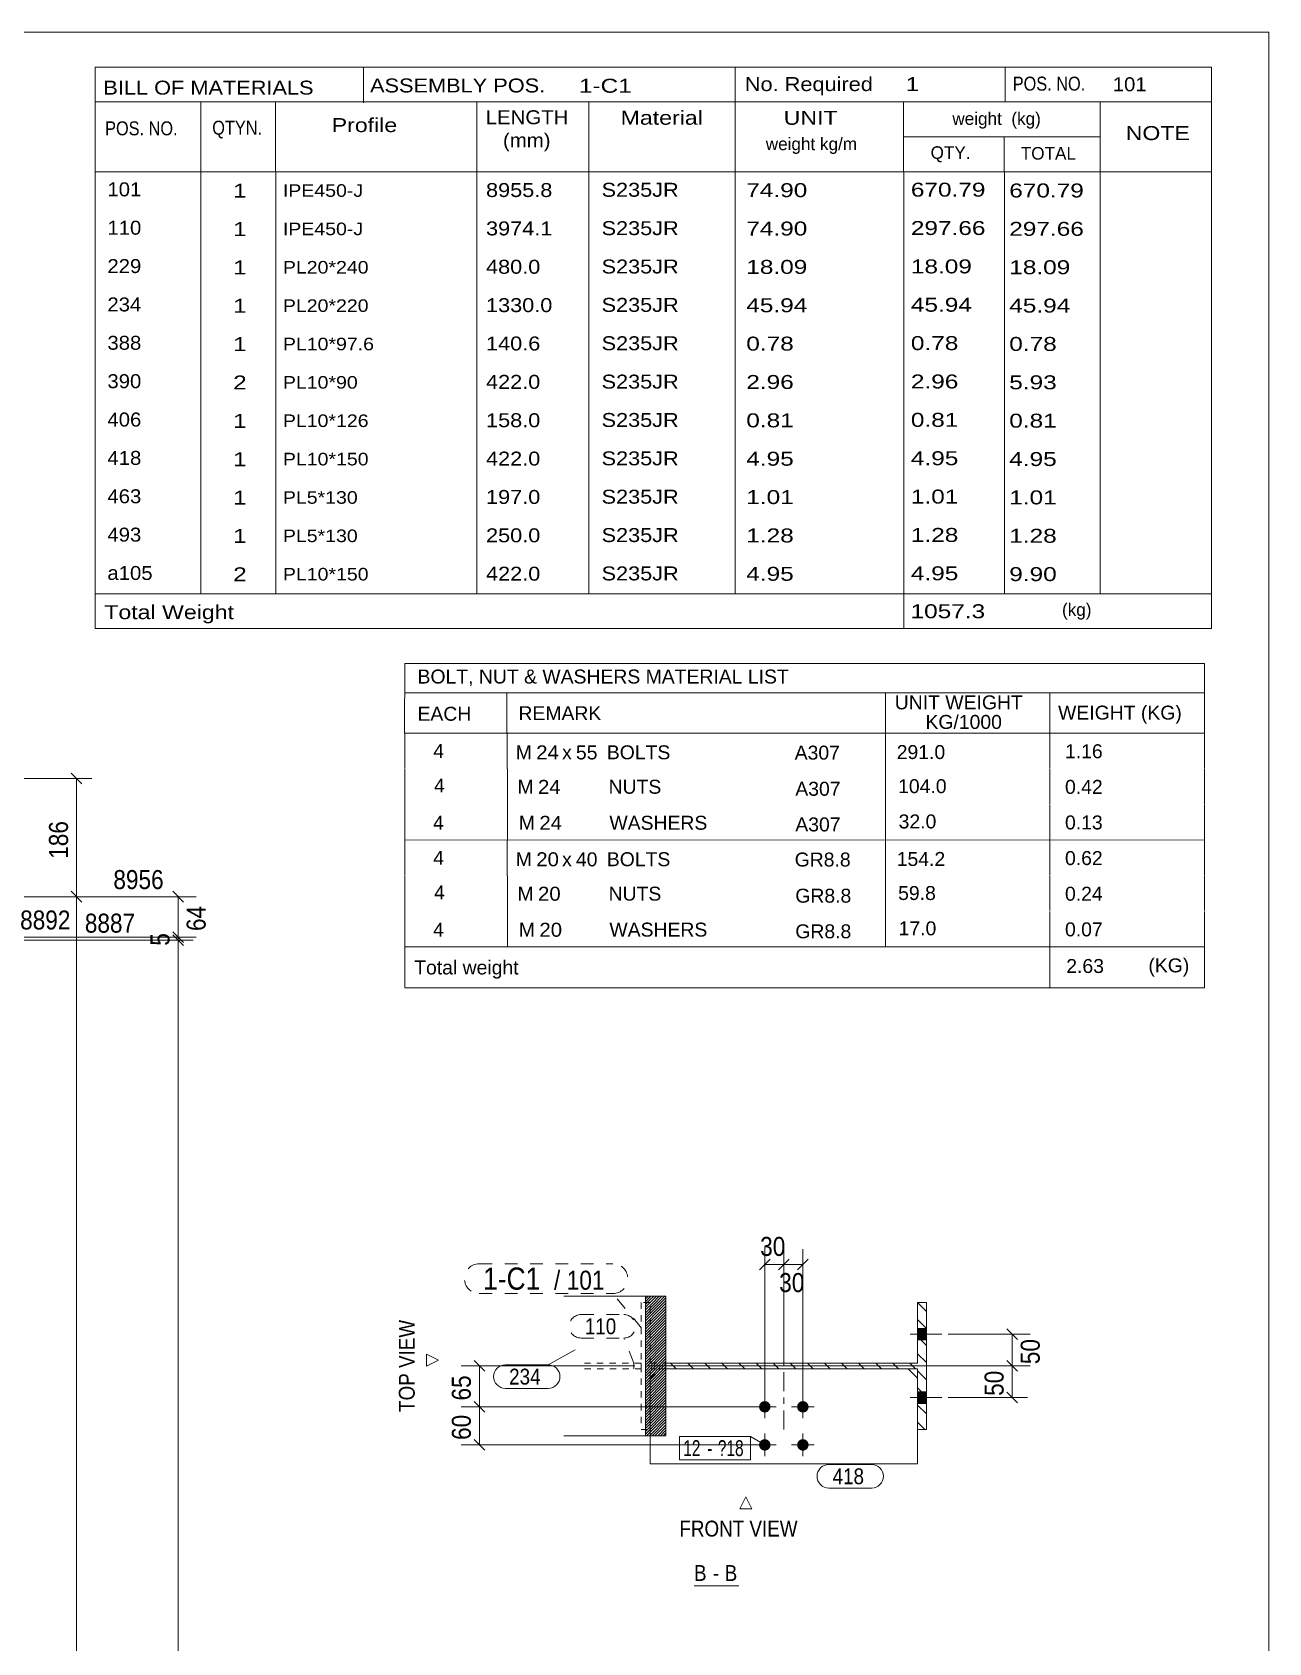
# Model space of a CAD drawing. Header units: millimetres. Extents: x 2 to 579, y 1 to 825.
# Drawn here: x 384 to 579, y 571 to 825 of the extents above; entities that cross this region are included whole.
import ezdxf

# ---------------------------------------------------------------- set-up
doc = ezdxf.new("R2010")
doc.units = ezdxf.units.MM
for name, pattern in [('XKITLINE00', [0]), ('XKITLINE01', [4, 1, -1, 1, -1]), ('XKITLINE02', [4, 2, -2]), ('XKITLINE03', [6, 3, -1, 1, -1])]:
    doc.linetypes.add(name, pattern=pattern)
for name, color, linetype, lineweight in [('Bolt', 3, 'Continuous', 0), ('BoltMark', 7, 'Continuous', 0), ('Dimensions', 7, 'Continuous', 0), ('DrawingSheet', 5, 'Continuous', 0), ('OtherObjectType', 7, 'Continuous', 0), ('Part', 2, 'Continuous', 0), ('PartMark', 7, 'Continuous', 0)]:
    doc.layers.add(name, color=color, linetype=linetype, lineweight=lineweight)
doc.styles.add('ARIAL', font='ARIAL.TTF')
doc.styles.add('ARIAL_NARROW', font='ARIALN.TTF')

# ---------------------------------------------------------------- blocks, each defined once
blk = doc.blocks.new('*A1')
at = {"layer": 'Part', "color": 7, "linetype": 'XKITLINE00', "lineweight": 0}
for p, q in [((525.04, 623.27), (523.64, 624.67)), ((525.04, 620.58), (523.64, 621.98)), ((525.04, 617.89), (523.64, 619.29)), ((485.59, 614.22), (484.69, 615.12)), ((488.29, 614.22), (487.39, 615.12)), ((490.98, 614.22), (490.08, 615.12)), ((493.68, 614.22), (492.78, 615.12)), ((496.37, 614.22), (495.47, 615.12)), ((499.07, 614.22), (498.17, 615.12)), ((501.76, 614.22), (500.86, 615.12)), ((504.45, 614.22), (503.55, 615.12)), ((507.15, 614.22), (506.25, 615.12)), ((509.84, 614.22), (508.94, 615.12)), ((512.54, 614.22), (511.64, 615.12)), ((515.23, 614.22), (514.33, 615.12)), ((517.92, 614.22), (517.02, 615.12)), ((520.62, 614.22), (519.72, 615.12)), ((523.31, 614.22), (522.41, 615.12)), ((525.04, 615.19), (523.64, 616.59)), ((525.04, 612.5), (523.64, 613.9)), ((525.04, 609.8), (523.64, 611.2)), ((525.04, 607.11), (523.64, 608.51)), ((524.78, 604.67), (523.64, 605.82))]:
    blk.add_line(p, q, dxfattribs=at)
blk = doc.blocks.new('*A2')
at = {"layer": 'Part', "color": 7, "linetype": 'XKITLINE00', "lineweight": 0}
for p, q in [((480.94, 625.46), (480.72, 625.24)), ((481.16, 625.24), (480.72, 624.8)), ((481.37, 625.02), (480.72, 624.37)), ((481.16, 625.67), (480.94, 625.46)), ((481.59, 625.67), (481.16, 625.24)), ((482.03, 625.67), (481.37, 625.02)), ((482.46, 625.67), (481.59, 624.8)), ((482.9, 625.67), (481.81, 624.59)), ((483.33, 625.67), (482.03, 624.37)), ((483.77, 625.67), (482.24, 624.15)), ((483.95, 625.42), (482.46, 623.93)), ((483.95, 624.99), (482.68, 623.72)), ((481.59, 624.8), (480.72, 623.93)), ((481.81, 624.59), (480.72, 623.5)), ((482.03, 624.37), (480.72, 623.06)), ((482.24, 624.15), (480.72, 622.63)), ((482.46, 623.93), (480.72, 622.19)), ((482.68, 623.72), (480.72, 621.76)), ((482.9, 623.5), (480.72, 621.32)), ((483.11, 623.28), (480.72, 620.89)), ((483.33, 623.06), (480.72, 620.45)), ((483.55, 622.85), (480.72, 620.02)), ((483.77, 622.63), (480.72, 619.58)), ((483.95, 622.38), (480.72, 619.15)), ((483.95, 624.55), (482.9, 623.5)), ((483.95, 624.12), (483.11, 623.28)), ((483.95, 623.68), (483.33, 623.06)), ((483.95, 623.25), (483.55, 622.85)), ((483.95, 622.81), (483.77, 622.63)), ((483.95, 621.94), (480.72, 618.71)), ((483.95, 621.51), (480.72, 618.28)), ((483.95, 621.07), (480.72, 617.84)), ((483.95, 620.64), (480.72, 617.41)), ((483.95, 620.2), (480.72, 616.97)), ((483.95, 619.77), (480.72, 616.54)), ((483.95, 619.33), (480.72, 616.1)), ((483.95, 618.9), (480.72, 615.67)), ((483.95, 618.46), (480.72, 615.23)), ((483.95, 618.03), (480.72, 614.79)), ((483.95, 617.59), (480.72, 614.36)), ((483.95, 617.15), (480.72, 613.92)), ((483.95, 616.72), (480.72, 613.49)), ((483.95, 616.28), (480.72, 613.05)), ((483.95, 615.85), (480.72, 612.62)), ((483.95, 615.41), (480.72, 612.18)), ((483.95, 614.98), (480.72, 611.75)), ((483.95, 614.54), (480.72, 611.31)), ((483.95, 614.11), (480.72, 610.88)), ((483.95, 613.67), (480.72, 610.44)), ((483.95, 613.24), (480.72, 610.01)), ((483.95, 612.8), (480.72, 609.57)), ((483.95, 612.37), (480.72, 609.14)), ((483.95, 611.93), (480.72, 608.7)), ((483.95, 611.5), (480.72, 608.27)), ((483.95, 611.06), (480.72, 607.83)), ((483.95, 610.63), (480.72, 607.4)), ((483.95, 610.19), (480.72, 606.96)), ((483.95, 609.76), (480.72, 606.53)), ((483.95, 609.32), (480.72, 606.09)), ((483.95, 608.89), (480.72, 605.66)), ((483.95, 608.45), (480.72, 605.22)), ((483.95, 608.02), (480.72, 604.79)), ((483.95, 607.58), (480.72, 604.35)), ((483.95, 607.15), (480.72, 603.92)), ((483.95, 606.71), (480.91, 603.67)), ((483.95, 606.28), (481.35, 603.67)), ((483.95, 605.84), (481.78, 603.67)), ((483.95, 605.41), (482.22, 603.67)), ((483.95, 604.97), (482.66, 603.67)), ((483.95, 604.54), (483.09, 603.67)), ((483.95, 604.1), (483.53, 603.67))]:
    blk.add_line(p, q, dxfattribs=at)
blk = doc.blocks.new('*A49')
at = {"layer": 'Bolt'}
for points in [[(523.64, 620.57), (525.04, 620.57), (525.04, 618.77), (523.64, 618.77)], [(523.64, 620.57), (525.04, 620.57), (525.04, 618.77), (523.64, 618.77)], [(523.64, 610.57), (525.04, 610.57), (525.04, 608.77), (523.64, 608.77)], [(523.64, 610.57), (525.04, 610.57), (525.04, 608.77), (523.64, 608.77)]]:
    blk.add_hatch(color=3, dxfattribs=at).paths.add_polyline_path(points, flags=17)
at = {"layer": 'Bolt', "color": 3, "linetype": 'XKITLINE00', "lineweight": 0}
for p, q in [((523.64, 620.57), (525.04, 620.57)), ((523.64, 620.57), (525.04, 620.57)), ((522.44, 619.67), (527.44, 619.67)), ((522.44, 619.67), (527.44, 619.67)), ((523.64, 618.77), (525.04, 618.77)), ((523.64, 618.77), (525.04, 618.77)), ((522.44, 609.67), (527.44, 609.67)), ((522.44, 609.67), (527.44, 609.67)), ((523.64, 610.57), (525.04, 610.57)), ((523.64, 610.57), (525.04, 610.57)), ((523.64, 608.77), (525.04, 608.77)), ((523.64, 608.77), (525.04, 608.77))]:
    blk.add_line(p, q, dxfattribs=at)
blk = doc.blocks.new('*A50')
at = {"layer": 'Bolt'}
for points in [[(498.64, 608.27), (498.64, 608.31), (498.65, 608.36), (498.66, 608.4), (498.67, 608.44), (498.68, 608.49), (498.69, 608.53), (498.71, 608.57), (498.72, 608.61), (498.74, 608.65), (498.77, 608.69), (498.79, 608.72), (498.82, 608.76), (498.84, 608.79), (498.87, 608.83), (498.9, 608.86), (498.93, 608.89), (498.97, 608.92), (499, 608.95), (499.04, 608.97), (499.08, 609), (499.11, 609.02), (499.15, 609.04), (499.19, 609.06), (499.24, 609.07), (499.28, 609.09), (499.32, 609.1), (499.36, 609.11), (499.41, 609.11), (499.45, 609.12), (499.49, 609.12), (499.54, 609.12), (499.58, 609.12), (499.63, 609.12), (499.67, 609.11), (499.71, 609.11), (499.76, 609.1), (499.8, 609.09), (499.84, 609.07), (499.88, 609.06), (499.92, 609.04), (499.96, 609.02), (500, 609), (500.04, 608.97), (500.07, 608.95), (500.11, 608.92), (500.14, 608.89), (500.17, 608.86), (500.21, 608.83), (500.23, 608.79), (500.26, 608.76), (500.29, 608.72), (500.31, 608.69), (500.33, 608.65), (500.35, 608.61), (500.37, 608.57), (500.39, 608.53), (500.4, 608.49), (500.41, 608.44), (500.42, 608.4), (500.43, 608.36), (500.43, 608.31), (500.44, 608.27), (500.44, 608.22), (500.44, 608.18), (500.43, 608.14), (500.43, 608.09), (500.42, 608.05), (500.41, 608.01), (500.4, 607.96), (500.39, 607.92), (500.37, 607.88), (500.35, 607.84), (500.33, 607.8), (500.31, 607.76), (500.29, 607.72), (500.26, 607.69), (500.23, 607.65), (500.21, 607.62), (500.17, 607.59), (500.14, 607.56), (500.11, 607.53), (500.07, 607.5), (500.04, 607.48), (500, 607.45), (499.96, 607.43), (499.92, 607.41), (499.88, 607.39), (499.84, 607.38), (499.8, 607.36), (499.76, 607.35), (499.71, 607.34), (499.67, 607.33), (499.63, 607.33), (499.58, 607.32), (499.54, 607.32), (499.49, 607.32), (499.45, 607.33), (499.41, 607.33), (499.36, 607.34), (499.32, 607.35), (499.28, 607.36), (499.24, 607.38), (499.19, 607.39), (499.15, 607.41), (499.11, 607.43), (499.08, 607.45), (499.04, 607.48), (499, 607.5), (498.97, 607.53), (498.93, 607.56), (498.9, 607.59), (498.87, 607.62), (498.84, 607.65), (498.82, 607.69), (498.79, 607.72), (498.77, 607.76), (498.74, 607.8), (498.72, 607.84), (498.71, 607.88), (498.69, 607.92), (498.68, 607.96), (498.67, 608.01), (498.66, 608.05), (498.65, 608.09), (498.64, 608.14), (498.64, 608.18), (498.64, 608.22)], [(504.64, 608.27), (504.64, 608.31), (504.65, 608.36), (504.66, 608.4), (504.67, 608.44), (504.68, 608.49), (504.69, 608.53), (504.71, 608.57), (504.72, 608.61), (504.74, 608.65), (504.77, 608.69), (504.79, 608.72), (504.82, 608.76), (504.84, 608.79), (504.87, 608.83), (504.9, 608.86), (504.93, 608.89), (504.97, 608.92), (505, 608.95), (505.04, 608.97), (505.08, 609), (505.11, 609.02), (505.15, 609.04), (505.19, 609.06), (505.24, 609.07), (505.28, 609.09), (505.32, 609.1), (505.36, 609.11), (505.41, 609.11), (505.45, 609.12), (505.49, 609.12), (505.54, 609.12), (505.58, 609.12), (505.63, 609.12), (505.67, 609.11), (505.71, 609.11), (505.76, 609.1), (505.8, 609.09), (505.84, 609.07), (505.88, 609.06), (505.92, 609.04), (505.96, 609.02), (506, 609), (506.04, 608.97), (506.07, 608.95), (506.11, 608.92), (506.14, 608.89), (506.17, 608.86), (506.21, 608.83), (506.23, 608.79), (506.26, 608.76), (506.29, 608.72), (506.31, 608.69), (506.33, 608.65), (506.35, 608.61), (506.37, 608.57), (506.39, 608.53), (506.4, 608.49), (506.41, 608.44), (506.42, 608.4), (506.43, 608.36), (506.43, 608.31), (506.44, 608.27), (506.44, 608.22), (506.44, 608.18), (506.43, 608.14), (506.43, 608.09), (506.42, 608.05), (506.41, 608.01), (506.4, 607.96), (506.39, 607.92), (506.37, 607.88), (506.35, 607.84), (506.33, 607.8), (506.31, 607.76), (506.29, 607.72), (506.26, 607.69), (506.23, 607.65), (506.21, 607.62), (506.17, 607.59), (506.14, 607.56), (506.11, 607.53), (506.07, 607.5), (506.04, 607.48), (506, 607.45), (505.96, 607.43), (505.92, 607.41), (505.88, 607.39), (505.84, 607.38), (505.8, 607.36), (505.76, 607.35), (505.71, 607.34), (505.67, 607.33), (505.63, 607.33), (505.58, 607.32), (505.54, 607.32), (505.49, 607.32), (505.45, 607.33), (505.41, 607.33), (505.36, 607.34), (505.32, 607.35), (505.28, 607.36), (505.24, 607.38), (505.19, 607.39), (505.15, 607.41), (505.11, 607.43), (505.08, 607.45), (505.04, 607.48), (505, 607.5), (504.97, 607.53), (504.93, 607.56), (504.9, 607.59), (504.87, 607.62), (504.84, 607.65), (504.82, 607.69), (504.79, 607.72), (504.77, 607.76), (504.74, 607.8), (504.72, 607.84), (504.71, 607.88), (504.69, 607.92), (504.68, 607.96), (504.67, 608.01), (504.66, 608.05), (504.65, 608.09), (504.64, 608.14), (504.64, 608.18), (504.64, 608.22)], [(498.64, 602.27), (498.64, 602.31), (498.65, 602.36), (498.66, 602.4), (498.67, 602.44), (498.68, 602.49), (498.69, 602.53), (498.71, 602.57), (498.72, 602.61), (498.74, 602.65), (498.77, 602.69), (498.79, 602.72), (498.82, 602.76), (498.84, 602.79), (498.87, 602.83), (498.9, 602.86), (498.93, 602.89), (498.97, 602.92), (499, 602.95), (499.04, 602.97), (499.08, 603), (499.11, 603.02), (499.15, 603.04), (499.19, 603.06), (499.24, 603.07), (499.28, 603.09), (499.32, 603.1), (499.36, 603.11), (499.41, 603.11), (499.45, 603.12), (499.49, 603.12), (499.54, 603.12), (499.58, 603.12), (499.63, 603.12), (499.67, 603.11), (499.71, 603.11), (499.76, 603.1), (499.8, 603.09), (499.84, 603.07), (499.88, 603.06), (499.92, 603.04), (499.96, 603.02), (500, 603), (500.04, 602.97), (500.07, 602.95), (500.11, 602.92), (500.14, 602.89), (500.17, 602.86), (500.21, 602.83), (500.23, 602.79), (500.26, 602.76), (500.29, 602.72), (500.31, 602.69), (500.33, 602.65), (500.35, 602.61), (500.37, 602.57), (500.39, 602.53), (500.4, 602.49), (500.41, 602.44), (500.42, 602.4), (500.43, 602.36), (500.43, 602.31), (500.44, 602.27), (500.44, 602.22), (500.44, 602.18), (500.43, 602.14), (500.43, 602.09), (500.42, 602.05), (500.41, 602.01), (500.4, 601.96), (500.39, 601.92), (500.37, 601.88), (500.35, 601.84), (500.33, 601.8), (500.31, 601.76), (500.29, 601.72), (500.26, 601.69), (500.23, 601.65), (500.21, 601.62), (500.17, 601.59), (500.14, 601.56), (500.11, 601.53), (500.07, 601.5), (500.04, 601.48), (500, 601.45), (499.96, 601.43), (499.92, 601.41), (499.88, 601.39), (499.84, 601.38), (499.8, 601.36), (499.76, 601.35), (499.71, 601.34), (499.67, 601.33), (499.63, 601.33), (499.58, 601.32), (499.54, 601.32), (499.49, 601.32), (499.45, 601.33), (499.41, 601.33), (499.36, 601.34), (499.32, 601.35), (499.28, 601.36), (499.24, 601.38), (499.19, 601.39), (499.15, 601.41), (499.11, 601.43), (499.08, 601.45), (499.04, 601.48), (499, 601.5), (498.97, 601.53), (498.93, 601.56), (498.9, 601.59), (498.87, 601.62), (498.84, 601.65), (498.82, 601.69), (498.79, 601.72), (498.77, 601.76), (498.74, 601.8), (498.72, 601.84), (498.71, 601.88), (498.69, 601.92), (498.68, 601.96), (498.67, 602.01), (498.66, 602.05), (498.65, 602.09), (498.64, 602.14), (498.64, 602.18), (498.64, 602.22)], [(504.64, 602.27), (504.64, 602.31), (504.65, 602.36), (504.66, 602.4), (504.67, 602.44), (504.68, 602.49), (504.69, 602.53), (504.71, 602.57), (504.72, 602.61), (504.74, 602.65), (504.77, 602.69), (504.79, 602.72), (504.82, 602.76), (504.84, 602.79), (504.87, 602.83), (504.9, 602.86), (504.93, 602.89), (504.97, 602.92), (505, 602.95), (505.04, 602.97), (505.08, 603), (505.11, 603.02), (505.15, 603.04), (505.19, 603.06), (505.24, 603.07), (505.28, 603.09), (505.32, 603.1), (505.36, 603.11), (505.41, 603.11), (505.45, 603.12), (505.49, 603.12), (505.54, 603.12), (505.58, 603.12), (505.63, 603.12), (505.67, 603.11), (505.71, 603.11), (505.76, 603.1), (505.8, 603.09), (505.84, 603.07), (505.88, 603.06), (505.92, 603.04), (505.96, 603.02), (506, 603), (506.04, 602.97), (506.07, 602.95), (506.11, 602.92), (506.14, 602.89), (506.17, 602.86), (506.21, 602.83), (506.23, 602.79), (506.26, 602.76), (506.29, 602.72), (506.31, 602.69), (506.33, 602.65), (506.35, 602.61), (506.37, 602.57), (506.39, 602.53), (506.4, 602.49), (506.41, 602.44), (506.42, 602.4), (506.43, 602.36), (506.43, 602.31), (506.44, 602.27), (506.44, 602.22), (506.44, 602.18), (506.43, 602.14), (506.43, 602.09), (506.42, 602.05), (506.41, 602.01), (506.4, 601.96), (506.39, 601.92), (506.37, 601.88), (506.35, 601.84), (506.33, 601.8), (506.31, 601.76), (506.29, 601.72), (506.26, 601.69), (506.23, 601.65), (506.21, 601.62), (506.17, 601.59), (506.14, 601.56), (506.11, 601.53), (506.07, 601.5), (506.04, 601.48), (506, 601.45), (505.96, 601.43), (505.92, 601.41), (505.88, 601.39), (505.84, 601.38), (505.8, 601.36), (505.76, 601.35), (505.71, 601.34), (505.67, 601.33), (505.63, 601.33), (505.58, 601.32), (505.54, 601.32), (505.49, 601.32), (505.45, 601.33), (505.41, 601.33), (505.36, 601.34), (505.32, 601.35), (505.28, 601.36), (505.24, 601.38), (505.19, 601.39), (505.15, 601.41), (505.11, 601.43), (505.08, 601.45), (505.04, 601.48), (505, 601.5), (504.97, 601.53), (504.93, 601.56), (504.9, 601.59), (504.87, 601.62), (504.84, 601.65), (504.82, 601.69), (504.79, 601.72), (504.77, 601.76), (504.74, 601.8), (504.72, 601.84), (504.71, 601.88), (504.69, 601.92), (504.68, 601.96), (504.67, 602.01), (504.66, 602.05), (504.65, 602.09), (504.64, 602.14), (504.64, 602.18), (504.64, 602.22)]]:
    blk.add_hatch(color=3, dxfattribs=at).paths.add_polyline_path(points, flags=17)
at = {"layer": 'Bolt', "color": 3, "linetype": 'XKITLINE00', "lineweight": 0}
for p, q in [((499.54, 606.42), (499.54, 610.02)), ((505.54, 606.42), (505.54, 610.02)), ((501.34, 608.22), (497.74, 608.22)), ((507.34, 608.22), (503.74, 608.22)), ((501.34, 602.22), (497.74, 602.22)), ((499.54, 600.42), (499.54, 604.02)), ((507.34, 602.22), (503.74, 602.22)), ((505.54, 600.42), (505.54, 604.02))]:
    blk.add_line(p, q, dxfattribs=at)
blk = doc.blocks.new('*A51')
at = {"layer": 'Part', "color": 7, "linetype": 'XKITLINE01', "lineweight": 0}
for p, q in [((481.44, 624.67), (480.04, 624.67)), ((480.04, 624.67), (480.04, 604.67)), ((481.44, 615.12), (481.44, 624.67)), ((481.44, 615.12), (483.95, 615.12)), ((481.44, 604.67), (481.44, 614.22)), ((481.44, 614.22), (483.95, 614.22)), ((480.04, 604.67), (481.44, 604.67))]:
    blk.add_line(p, q, dxfattribs=at)
at = {"layer": 'Part', "color": 7, "linetype": 'XKITLINE03', "lineweight": 0}
for p, q in [((502.54, 604.67), (502.54, 624.67)), ((512.54, 614.67), (492.54, 614.67))]:
    blk.add_line(p, q, dxfattribs=at)
at = {"layer": 'Part', "color": 2, "linetype": 'XKITLINE00', "lineweight": 0}
for p, q in [((523.64, 615.12), (523.64, 624.67)), ((523.64, 624.67), (525.04, 624.67)), ((525.04, 624.67), (525.04, 604.67)), ((483.95, 615.12), (523.64, 615.12)), ((483.95, 614.22), (483.95, 615.12)), ((523.64, 614.22), (483.95, 614.22)), ((523.64, 604.67), (523.64, 614.22)), ((525.04, 604.67), (523.64, 604.67))]:
    blk.add_line(p, q, dxfattribs=at)
blk = doc.blocks.new('*A52')
at = {"layer": 'Part', "color": 2, "linetype": 'XKITLINE00', "lineweight": 0}
for p, q in [((467.87, 625.67), (483.95, 625.67)), ((480.72, 625.67), (480.72, 603.67)), ((483.95, 625.67), (483.95, 603.67)), ((483.95, 603.67), (467.87, 603.67))]:
    blk.add_line(p, q, dxfattribs=at)
blk = doc.blocks.new('*A53')
at = {"layer": 'Part', "color": 7, "linetype": 'XKITLINE01', "lineweight": 0}
for p, q in [((480.04, 615.12), (471.1, 615.12)), ((478.88, 615.12), (478.88, 614.22)), ((480.04, 614.22), (480.04, 615.12)), ((471.1, 614.22), (480.04, 614.22))]:
    blk.add_line(p, q, dxfattribs=at)
blk = doc.blocks.new('*A54')
at = {"layer": 'Part', "color": 7, "linetype": 'XKITLINE01', "lineweight": 0}
for p, q in [((481.44, 612.72), (482.94, 614.22)), ((481.44, 603.67), (481.44, 612.72)), ((482.94, 614.22), (522.14, 614.22)), ((523.64, 604.67), (523.64, 612.72))]:
    blk.add_line(p, q, dxfattribs=at)
at = {"layer": 'Part', "color": 2, "linetype": 'XKITLINE00', "lineweight": 0}
for p, q in [((523.64, 612.72), (522.14, 614.22)), ((523.64, 599.22), (523.64, 604.67)), ((481.44, 599.22), (481.44, 603.67)), ((481.44, 599.22), (523.64, 599.22))]:
    blk.add_line(p, q, dxfattribs=at)
blk = doc.blocks.new('*A72')
at = {"layer": 'DrawingSheet', "color": 5, "linetype": 'XKITLINE00', "lineweight": 0}
for p, q in [((579, 825), (5, 825)), ((579, 5), (579, 825))]:
    blk.add_line(p, q, dxfattribs=at)
blk = doc.blocks.new('*A73')
at = {"layer": 'OtherObjectType', "color": 7, "linetype": 'XKITLINE00', "lineweight": 0}
for p, q in [((442.76, 725.45), (442.75, 714.45)), ((442.76, 725.45), (568.88, 725.45)), ((568.88, 725.45), (568.88, 714.45)), ((442.75, 720.8), (568.88, 720.8)), ((458.87, 720.81), (458.87, 714.45)), ((518.57, 720.81), (518.57, 714.45)), ((544.47, 720.79), (544.47, 714.45)), ((442.76, 714.42), (442.76, 708.92)), ((442.77, 714.45), (568.88, 714.45)), ((458.92, 714.45), (458.92, 708.83)), ((518.57, 714.45), (518.57, 708.83)), ((544.5, 714.45), (544.5, 708.95)), ((568.88, 714.45), (568.88, 708.95)), ((442.79, 708.83), (442.79, 703.22)), ((458.95, 708.83), (458.95, 703.21)), ((518.57, 708.83), (518.57, 703.21)), ((544.5, 708.83), (544.5, 703.33)), ((568.88, 708.83), (568.88, 703.33)), ((442.79, 703.2), (442.79, 697.63)), ((458.95, 703.21), (458.95, 697.59)), ((518.57, 703.21), (518.57, 697.59)), ((544.5, 703.21), (544.5, 697.6)), ((568.88, 703.21), (568.88, 697.6)), ((568.88, 697.6), (442.75, 697.63)), ((442.76, 697.56), (442.76, 692.06)), ((458.92, 697.59), (458.92, 691.97)), ((518.57, 697.59), (518.57, 691.97)), ((544.5, 697.59), (544.5, 692.09)), ((568.88, 697.59), (568.88, 692.09)), ((442.79, 691.97), (442.79, 686.36)), ((458.95, 691.97), (458.95, 686.36)), ((518.57, 691.97), (518.57, 686.36)), ((544.5, 691.97), (544.5, 686.47)), ((568.88, 691.97), (568.88, 686.47)), ((442.79, 686.34), (442.79, 680.77)), ((458.95, 686.35), (458.95, 680.74)), ((518.57, 686.36), (518.57, 680.74)), ((544.5, 686.35), (544.5, 680.75)), ((568.88, 686.35), (568.88, 680.74)), ((568.88, 680.74), (442.75, 680.77)), ((442.78, 680.74), (442.78, 674.33)), ((442.85, 680.73), (568.87, 680.74)), ((544.5, 680.7), (544.5, 674.29)), ((568.87, 680.71), (568.87, 674.29)), ((442.77, 674.29), (568.87, 674.29))]:
    blk.add_line(p, q, dxfattribs=at)
at = {"layer": 'OtherObjectType', "color": 7, "style": 'ARIAL_NARROW'}
for s, width, p in [('BOLT, NUT & WASHERS MATERIAL LIST', 1.211571, (444.79, 722.29)), ('UNIT WEIGHT', 1.211571, (520.03, 718.22)), ('WEIGHT (KG)', 1.211571, (545.78, 716.6)), ('EACH', 1.211571, (444.78, 716.42)), ('REMARK', 1.211571, (460.7, 716.51)), (' KG/1000', 1.211571, (524.02, 715.13)), ('4', 1.211571, (447.26, 710.55)), ('M', 1.211571, (460.26, 710.35)), ('24', 1.275, (463.5, 710.33)), ('x', 1.211571, (467.58, 710.33)), ('55', 1.211571, (469.76, 710.32)), ('BOLTS', 1.211571, (474.63, 710.34)), ('A307', 1.211571, (504.25, 710.29)), ('291.0', 1.211571, (520.34, 710.38)), ('1.16', 1.211571, (546.87, 710.51)), ('4', 1.211571, (447.4, 705.11)), ('M', 1.211571, (460.54, 704.91)), ('24', 1.275, (463.78, 704.89)), ('NUTS', 1.211571, (474.91, 704.91)), ('A307', 1.211571, (504.35, 704.59)), ('104.0', 1.211571, (520.56, 705)), ('0.42', 1.211571, (546.87, 704.89)), ('4', 1.211571, (447.24, 699.24)), ('M', 1.211571, (460.76, 699.24)), ('24', 1.275, (464, 699.22)), ('WASHERS', 1.211571, (475.04, 699.23)), ('A307', 1.211571, (504.35, 698.97)), ('32.0', 1.211571, (520.64, 699.44)), ('0.13', 1.211571, (546.87, 699.28)), ('4', 1.211571, (447.26, 693.7)), ('M', 1.211571, (460.26, 693.49)), ('20', 1.275, (463.5, 693.47)), ('x', 1.211571, (467.58, 693.47)), ('40', 1.211571, (469.76, 693.46)), ('BOLTS', 1.211571, (474.63, 693.48)), ('GR8.8', 1.211571, (504.25, 693.43)), ('154.2', 1.211571, (520.34, 693.52)), ('0.62', 1.211571, (546.87, 693.66)), ('4', 1.211571, (447.4, 688.25)), ('M', 1.211571, (460.54, 688.06)), ('20', 1.275, (463.78, 688.04)), ('NUTS', 1.211571, (474.91, 688.05)), ('GR8.8', 1.211571, (504.35, 687.73)), ('59.8', 1.211571, (520.56, 688.15)), ('0.24', 1.211571, (546.87, 688.04)), ('4', 1.211571, (447.24, 682.38)), ('M', 1.211571, (460.76, 682.38)), ('20', 1.275, (464, 682.36)), ('WASHERS', 1.211571, (475.04, 682.38)), ('GR8.8', 1.211571, (504.35, 682.11)), ('17.0', 1.211571, (520.64, 682.58)), ('0.07', 1.211571, (546.87, 682.42)), ('Total weight', 1.211571, (444.26, 676.41)), ('2.63', 1.211571, (547.07, 676.64)), ('(KG)', 1.211571, (560.02, 676.74))]:
    blk.add_text(s, height=2.2, dxfattribs=dict(at, width=width)).set_placement(p)
blk = doc.blocks.new('*A78')
at = {"layer": 'OtherObjectType', "color": 7, "linetype": 'XKITLINE00', "lineweight": 0}
for p, q in [((393.98, 819.5), (569.98, 819.5)), ((393.98, 819.5), (393.98, 808.5)), ((436.26, 819.42), (436.26, 813.87)), ((494.85, 814), (494.85, 819.5)), ((537.43, 813.96), (537.43, 819.42)), ((569.98, 814), (569.98, 819.5)), ((393.98, 814), (569.98, 814)), ((410.64, 814), (410.64, 803)), ((422.4, 813.98), (422.4, 803.03)), ((454.12, 813.99), (454.13, 803)), ((471.78, 813.98), (471.78, 803)), ((494.85, 813.98), (494.85, 803)), ((521.43, 814), (521.43, 803)), ((552.42, 814), (552.42, 803)), ((569.98, 814), (569.98, 808.5)), ((393.98, 808.5), (393.98, 803)), ((521.45, 808.52), (552.45, 808.52)), ((537.28, 808.52), (537.28, 803)), ((569.98, 808.5), (569.98, 803)), ((393.98, 803), (569.98, 803)), ((393.98, 803), (393.98, 796.95)), ((410.63, 803), (410.63, 796.95)), ((422.44, 802.99), (422.44, 796.95)), ((454.12, 803), (454.11, 796.95)), ((471.79, 803), (471.79, 796.95)), ((494.87, 803), (494.87, 796.95)), ((521.44, 803), (521.44, 796.95)), ((537.33, 802.95), (537.33, 796.95)), ((552.43, 803), (552.43, 796.95)), ((569.98, 803), (569.98, 796.95)), ((393.98, 796.95), (393.98, 790.9)), ((410.63, 796.95), (410.63, 790.9)), ((422.44, 796.94), (422.44, 790.9)), ((454.12, 796.95), (454.11, 790.9)), ((471.79, 796.95), (471.79, 790.9)), ((494.87, 796.95), (494.87, 790.9)), ((521.44, 796.95), (521.44, 790.9)), ((537.33, 796.9), (537.33, 790.9)), ((552.43, 796.95), (552.43, 790.9)), ((569.98, 796.95), (569.98, 790.9)), ((393.98, 790.9), (393.98, 784.85)), ((410.63, 790.9), (410.63, 784.85)), ((422.44, 790.89), (422.44, 784.85)), ((454.12, 790.9), (454.11, 784.85)), ((471.79, 790.9), (471.79, 784.85)), ((494.87, 790.9), (494.87, 784.85)), ((521.44, 790.9), (521.44, 784.85)), ((537.33, 790.85), (537.33, 784.85)), ((552.43, 790.9), (552.43, 784.85)), ((569.98, 790.9), (569.98, 784.85)), ((393.98, 784.85), (393.98, 778.8)), ((410.63, 784.85), (410.63, 778.8)), ((422.44, 784.84), (422.44, 778.8)), ((454.12, 784.85), (454.11, 778.8)), ((471.79, 784.85), (471.79, 778.8)), ((494.87, 784.85), (494.87, 778.8)), ((521.44, 784.85), (521.44, 778.8)), ((552.43, 784.85), (552.43, 778.8)), ((569.98, 784.85), (569.98, 778.8)), ((537.33, 784.8), (537.33, 778.8)), ((393.98, 778.8), (393.98, 772.75)), ((410.63, 778.8), (410.63, 772.75)), ((422.44, 778.79), (422.44, 772.75)), ((454.12, 778.8), (454.11, 772.75)), ((471.79, 778.8), (471.79, 772.75)), ((494.87, 778.8), (494.87, 772.75)), ((521.44, 778.8), (521.44, 772.75)), ((537.33, 778.75), (537.33, 772.75)), ((552.43, 778.8), (552.43, 772.75)), ((569.98, 778.8), (569.98, 772.75)), ((393.98, 772.75), (393.98, 766.7)), ((410.63, 772.75), (410.63, 766.7)), ((422.44, 772.74), (422.44, 766.7)), ((454.12, 772.75), (454.11, 766.7)), ((471.79, 772.75), (471.79, 766.7)), ((494.87, 772.75), (494.87, 766.7)), ((521.44, 772.75), (521.44, 766.7)), ((537.33, 772.7), (537.33, 766.7)), ((552.43, 772.75), (552.43, 766.7)), ((569.98, 772.75), (569.98, 766.7)), ((393.98, 766.7), (393.98, 760.65)), ((410.63, 766.7), (410.63, 760.65)), ((422.44, 766.69), (422.44, 760.65)), ((454.12, 766.7), (454.11, 760.65)), ((471.79, 766.7), (471.79, 760.65)), ((494.87, 766.7), (494.87, 760.65)), ((521.44, 766.7), (521.44, 760.65)), ((537.33, 766.65), (537.33, 760.65)), ((552.43, 766.7), (552.43, 760.65)), ((569.98, 766.7), (569.98, 760.65)), ((393.98, 760.65), (393.98, 754.6)), ((410.63, 760.65), (410.63, 754.6)), ((422.44, 760.64), (422.44, 754.6)), ((454.12, 760.65), (454.11, 754.6)), ((471.79, 760.65), (471.79, 754.6)), ((494.87, 760.65), (494.87, 754.6)), ((521.44, 760.65), (521.44, 754.6)), ((537.33, 760.6), (537.33, 754.6)), ((552.43, 760.65), (552.43, 754.6)), ((569.98, 760.65), (569.98, 754.6)), ((393.98, 754.6), (393.98, 748.55)), ((410.63, 754.6), (410.63, 748.55)), ((422.44, 754.59), (422.44, 748.55)), ((454.12, 754.6), (454.11, 748.55)), ((471.79, 754.6), (471.79, 748.55)), ((494.87, 754.6), (494.87, 748.55)), ((521.44, 754.6), (521.44, 748.55)), ((537.33, 754.55), (537.33, 748.55)), ((552.43, 754.6), (552.43, 748.55)), ((569.98, 754.6), (569.98, 748.55)), ((393.98, 748.55), (393.98, 742.5)), ((410.63, 748.55), (410.63, 742.5)), ((422.44, 748.54), (422.44, 742.5)), ((454.12, 748.55), (454.11, 742.5)), ((471.79, 748.55), (471.79, 742.5)), ((494.87, 748.55), (494.87, 742.5)), ((521.44, 748.55), (521.44, 742.5)), ((537.33, 748.5), (537.33, 742.5)), ((552.43, 748.55), (552.43, 742.5)), ((569.98, 748.55), (569.98, 742.5)), ((393.98, 742.5), (393.98, 736.45)), ((410.63, 742.5), (410.63, 736.45)), ((422.44, 742.49), (422.44, 736.45)), ((454.12, 742.5), (454.11, 736.45)), ((471.79, 742.5), (471.79, 736.45)), ((494.87, 742.5), (494.87, 736.45)), ((521.44, 742.5), (521.44, 736.45)), ((537.33, 742.45), (537.33, 736.45)), ((552.43, 742.5), (552.43, 736.45)), ((569.98, 742.5), (569.98, 736.45)), ((393.98, 736.45), (569.98, 736.45)), ((393.98, 736.45), (393.98, 730.95)), ((521.44, 736.45), (521.44, 730.95)), ((569.98, 736.45), (569.98, 730.95)), ((393.98, 730.95), (569.98, 730.95))]:
    blk.add_line(p, q, dxfattribs=at)
at = {"layer": 'OtherObjectType', "color": 7, "style": 'ARIAL_NARROW'}
for s, height, width, p in [('No. Required', 2.2, 1.36, (496.39, 815.72)), ('1', 2.2, 1.525501, (521.75, 815.72)), ('POS. NO.', 2.2, 1.02, (538.63, 815.79)), ('101', 2.2, 1.270501, (554.4, 815.69)), ('BILL OF MATERIALS', 2.2, 1.36, (395.25, 815.16)), ('ASSEMBLY POS.', 2.2, 1.36, (437.3, 815.5)), ('1-C1', 2.2, 1.525501, (470.23, 815.46)), ('POS. NO.', 2.2, 1.02, (395.53, 808.74)), ('QTYN.', 2.2, 1.02, (412.42, 808.84)), ('Profile', 2.2, 1.445, (431.26, 809.25)), ('LENGTH', 2.2, 1.275, (455.54, 810.49)), ('Material', 2.2, 1.445, (476.81, 810.41)), ('UNIT', 2.2, 1.445, (502.52, 810.4)), ('weight  (kg)', 1.98, 1.19, (529.11, 810.39)), ('NOTE', 2.2, 1.445, (556.44, 807.99)), ('(mm)', 2.2, 1.275, (458.26, 806.86)), ('weight kg/m', 1.98, 1.19, (499.69, 806.4)), ('QTY.', 1.98, 1.19, (525.68, 805.03)), ('TOTAL', 1.98, 1.19, (539.9, 804.91)), ('101', 2.2, 1.270501, (395.89, 799.12)), ('1', 2.2, 1.525501, (415.71, 798.91)), ('IPE450-J', 1.98, 1.355501, (423.56, 799.04)), ('8955.8', 2.2, 1.355501, (455.59, 799.01)), ('S235JR', 2.2, 1.355501, (473.81, 799.05)), ('74.90', 2.2, 1.525501, (496.62, 798.99)), ('670.79', 2.2, 1.525501, (522.57, 799.07)), ('670.79', 2.2, 1.525501, (538.08, 798.94)), ('110', 2.2, 1.270501, (395.89, 793.07)), ('1', 2.2, 1.525501, (415.71, 792.86)), ('IPE450-J', 1.98, 1.355501, (423.56, 792.99)), ('3974.1', 2.2, 1.355501, (455.59, 792.96)), ('S235JR', 2.2, 1.355501, (473.81, 793)), ('74.90', 2.2, 1.525501, (496.62, 792.94)), ('297.66', 2.2, 1.525501, (522.57, 793.02)), ('297.66', 2.2, 1.525501, (538.08, 792.89)), ('229', 2.2, 1.270501, (395.89, 787.02)), ('1', 2.2, 1.525501, (415.71, 786.81)), ('PL20*240', 1.98, 1.355501, (423.56, 786.94)), ('480.0', 2.2, 1.355501, (455.59, 786.91)), ('S235JR', 2.2, 1.355501, (473.81, 786.95)), ('18.09', 2.2, 1.525501, (496.62, 786.89)), ('18.09', 2.2, 1.525501, (522.57, 786.97)), ('18.09', 2.2, 1.525501, (538.08, 786.84)), ('234', 2.2, 1.270501, (395.89, 780.97)), ('1', 2.2, 1.525501, (415.71, 780.76)), ('PL20*220', 1.98, 1.355501, (423.56, 780.89)), ('1330.0', 2.2, 1.355501, (455.59, 780.86)), ('S235JR', 2.2, 1.355501, (473.81, 780.9)), ('45.94', 2.2, 1.525501, (496.62, 780.84)), ('45.94', 2.2, 1.525501, (522.57, 780.92)), ('45.94', 2.2, 1.525501, (538.08, 780.79)), ('388', 2.2, 1.270501, (395.89, 774.92)), ('1', 2.2, 1.525501, (415.71, 774.71)), ('PL10*97.6', 1.98, 1.355501, (423.56, 774.84)), ('140.6', 2.2, 1.355501, (455.59, 774.81)), ('S235JR', 2.2, 1.355501, (473.81, 774.85)), ('0.78', 2.2, 1.525501, (496.62, 774.79)), ('0.78', 2.2, 1.525501, (522.57, 774.87)), ('0.78', 2.2, 1.525501, (538.08, 774.74)), ('390', 2.2, 1.270501, (395.89, 768.87)), ('2', 2.2, 1.525501, (415.71, 768.66)), ('PL10*90', 1.98, 1.355501, (423.56, 768.79)), ('422.0', 2.2, 1.355501, (455.59, 768.76)), ('S235JR', 2.2, 1.355501, (473.81, 768.8)), ('2.96', 2.2, 1.525501, (496.62, 768.74)), ('2.96', 2.2, 1.525501, (522.57, 768.82)), ('5.93', 2.2, 1.525501, (538.08, 768.69)), ('406', 2.2, 1.270501, (395.89, 762.82)), ('1', 2.2, 1.525501, (415.71, 762.61)), ('PL10*126', 1.98, 1.355501, (423.56, 762.74)), ('158.0', 2.2, 1.355501, (455.59, 762.71)), ('S235JR', 2.2, 1.355501, (473.81, 762.75)), ('0.81', 2.2, 1.525501, (496.62, 762.69)), ('0.81', 2.2, 1.525501, (522.57, 762.77)), ('0.81', 2.2, 1.525501, (538.08, 762.64)), ('418', 2.2, 1.270501, (395.89, 756.77)), ('1', 2.2, 1.525501, (415.71, 756.56)), ('PL10*150', 1.98, 1.355501, (423.56, 756.69)), ('422.0', 2.2, 1.355501, (455.59, 756.66)), ('S235JR', 2.2, 1.355501, (473.81, 756.7)), ('4.95', 2.2, 1.525501, (496.62, 756.64)), ('4.95', 2.2, 1.525501, (522.57, 756.72)), ('4.95', 2.2, 1.525501, (538.08, 756.59)), ('463', 2.2, 1.270501, (395.89, 750.72)), ('1', 2.2, 1.525501, (415.71, 750.51)), ('PL5*130', 1.98, 1.355501, (423.56, 750.64)), ('197.0', 2.2, 1.355501, (455.59, 750.61)), ('S235JR', 2.2, 1.355501, (473.81, 750.65)), ('1.01', 2.2, 1.525501, (496.62, 750.59)), ('1.01', 2.2, 1.525501, (522.57, 750.67)), ('1.01', 2.2, 1.525501, (538.08, 750.54)), ('493', 2.2, 1.270501, (395.89, 744.67)), ('250.0', 2.2, 1.355501, (455.59, 744.56)), ('S235JR', 2.2, 1.355501, (473.81, 744.6)), ('1.28', 2.2, 1.525501, (496.62, 744.54)), ('1.28', 2.2, 1.525501, (522.57, 744.62)), ('1.28', 2.2, 1.525501, (538.08, 744.49)), ('1', 2.2, 1.525501, (415.71, 744.46)), ('PL5*130', 1.98, 1.355501, (423.56, 744.59)), ('a105', 2.2, 1.270501, (395.89, 738.62)), ('2', 2.2, 1.525501, (415.71, 738.41)), ('PL10*150', 1.98, 1.355501, (423.56, 738.54)), ('422.0', 2.2, 1.355501, (455.59, 738.51)), ('S235JR', 2.2, 1.355501, (473.81, 738.55)), ('4.95', 2.2, 1.525501, (496.62, 738.49)), ('4.95', 2.2, 1.525501, (522.57, 738.57)), ('9.90', 2.2, 1.525501, (538.08, 738.44)), ('Total Weight', 2.2, 1.445, (395.4, 732.44)), ('1057.3', 2.2, 1.525501, (522.52, 732.59)), ('(kg)', 1.98, 1.19, (546.4, 732.96))]:
    blk.add_text(s, height=height, dxfattribs=dict(at, width=width)).set_placement(p)
blk = doc.blocks.new('*A117')
at = {"layer": 'Dimensions', "color": 7, "linetype": 'XKITLINE00', "lineweight": 0}
for p, q in [((326.53, 688.67), (393.43, 688.67)), ((390.18, 689.52), (391.88, 687.83)), ((391.03, 87.23), (391.03, 688.67))]:
    blk.add_line(p, q, dxfattribs=at)
at = {"layer": 'Dimensions', "color": 3}
blk.add_point((391.03, 688.67), dxfattribs=at)
blk = doc.blocks.new('*A118')
at = {"layer": 'Dimensions', "color": 7, "linetype": 'XKITLINE00', "lineweight": 0}
for p, q in [((346.23, 707.3), (393.43, 707.3)), ((390.18, 708.15), (391.88, 706.45)), ((391.03, 688.67), (391.03, 707.3)), ((326.53, 688.67), (393.43, 688.67)), ((390.18, 689.52), (391.88, 687.83))]:
    blk.add_line(p, q, dxfattribs=at)
at = {"layer": 'Dimensions', "color": 3}
for p in [(391.03, 707.3), (391.03, 688.67)]:
    blk.add_point(p, dxfattribs=at)
at = {"layer": 'Dimensions', "color": 3, "style": 'ARIAL', "width": 0.85}
blk.add_text('186', height=3, rotation=90.0002, dxfattribs=at).set_placement((389.68, 694.65))
blk = doc.blocks.new('*A121')
at = {"layer": 'Dimensions', "color": 7, "linetype": 'XKITLINE00', "lineweight": 0}
for p, q in [((346.23, 681.8), (409.43, 681.8)), ((406.18, 682.65), (407.88, 680.95)), ((407.03, 87.23), (407.03, 681.8))]:
    blk.add_line(p, q, dxfattribs=at)
at = {"layer": 'Dimensions', "color": 3}
blk.add_point((407.03, 681.8), dxfattribs=at)
at = {"layer": 'Dimensions', "color": 3, "style": 'ARIAL', "width": 0.85}
blk.add_text('8887', height=3, dxfattribs=at).set_placement((392.33, 683))
blk = doc.blocks.new('*A122')
at = {"layer": 'Dimensions', "color": 7, "linetype": 'XKITLINE00', "lineweight": 0}
for p, q in [((336.29, 682.3), (409.43, 682.3)), ((346.23, 681.8), (409.43, 681.8)), ((406.18, 683.15), (407.88, 681.45)), ((406.18, 682.65), (407.88, 680.95)), ((407.03, 681.8), (407.03, 682.3))]:
    blk.add_line(p, q, dxfattribs=at)
at = {"layer": 'Dimensions', "color": 3}
for p in [(407.03, 682.3), (407.03, 681.8)]:
    blk.add_point(p, dxfattribs=at)
at = {"layer": 'Dimensions', "color": 3, "style": 'ARIAL', "width": 0.85}
blk.add_text('8892', height=3, dxfattribs=at).set_placement((382.13, 683.5))
blk.add_text('5', height=3, rotation=90.0002, dxfattribs=at).set_placement((405.68, 680.94))
blk = doc.blocks.new('*A123')
at = {"layer": 'Dimensions', "color": 7, "linetype": 'XKITLINE00', "lineweight": 0}
for p, q in [((326.53, 688.67), (409.88, 688.67)), ((406.18, 689.52), (407.88, 687.83)), ((407.03, 682.3), (407.03, 688.67)), ((336.29, 682.3), (409.88, 682.3)), ((406.18, 683.15), (407.88, 681.45))]:
    blk.add_line(p, q, dxfattribs=at)
at = {"layer": 'Dimensions', "color": 3}
for p in [(407.03, 688.67), (407.03, 682.3)]:
    blk.add_point(p, dxfattribs=at)
at = {"layer": 'Dimensions', "color": 3, "style": 'ARIAL', "width": 0.85}
blk.add_text('8956', height=3, dxfattribs=at).set_placement((396.83, 689.87))
blk.add_text('64', height=3, rotation=90.0002, dxfattribs=at).set_placement((411.38, 683.26))
blk = doc.blocks.new('*A157')
at = {"layer": 'Dimensions', "color": 7, "linetype": 'XKITLINE00', "lineweight": 0}
for p, q in [((499.54, 609.22), (499.54, 633.52)), ((502.54, 615.67), (502.54, 633.52)), ((500.39, 631.52), (498.69, 629.83)), ((499.54, 630.67), (502.54, 630.67)), ((503.39, 631.52), (501.69, 629.83))]:
    blk.add_line(p, q, dxfattribs=at)
at = {"layer": 'Dimensions', "color": 3}
for p in [(499.54, 630.67), (502.54, 630.67)]:
    blk.add_point(p, dxfattribs=at)
at = {"layer": 'Dimensions', "color": 3, "style": 'ARIAL', "width": 0.85}
blk.add_text('30', height=3, dxfattribs=at).set_placement((498.81, 632.02))
blk = doc.blocks.new('*A158')
at = {"layer": 'Dimensions', "color": 7, "linetype": 'XKITLINE00', "lineweight": 0}
for p, q in [((502.54, 615.67), (502.54, 633.07)), ((505.54, 609.22), (505.54, 633.07)), ((503.39, 631.52), (501.69, 629.83)), ((502.54, 630.67), (505.54, 630.67)), ((506.39, 631.52), (504.69, 629.83))]:
    blk.add_line(p, q, dxfattribs=at)
at = {"layer": 'Dimensions', "color": 3}
for p in [(502.54, 630.67), (505.54, 630.67)]:
    blk.add_point(p, dxfattribs=at)
at = {"layer": 'Dimensions', "color": 3, "style": 'ARIAL', "width": 0.85}
blk.add_text('30', height=3, dxfattribs=at).set_placement((501.81, 626.32))
blk = doc.blocks.new('*A159')
at = {"layer": 'Dimensions', "color": 7, "linetype": 'XKITLINE00', "lineweight": 0}
for p, q in [((498.54, 608.22), (451.69, 608.22)), ((453.69, 609.07), (455.39, 607.38)), ((454.54, 602.22), (454.54, 608.22)), ((498.54, 602.22), (451.69, 602.22)), ((453.69, 603.07), (455.39, 601.38))]:
    blk.add_line(p, q, dxfattribs=at)
at = {"layer": 'Dimensions', "color": 3}
for p in [(454.54, 608.22), (454.54, 602.22)]:
    blk.add_point(p, dxfattribs=at)
at = {"layer": 'Dimensions', "color": 3, "style": 'ARIAL', "width": 0.85}
blk.add_text('60', height=3, rotation=90.0002, dxfattribs=at).set_placement((453.19, 603))
blk = doc.blocks.new('*A160')
at = {"layer": 'Dimensions', "color": 7, "linetype": 'XKITLINE00', "lineweight": 0}
for p, q in [((479.04, 614.67), (451.69, 614.67)), ((453.69, 615.52), (455.39, 613.83)), ((454.54, 608.22), (454.54, 614.67)), ((498.54, 608.22), (451.69, 608.22)), ((453.69, 609.07), (455.39, 607.38))]:
    blk.add_line(p, q, dxfattribs=at)
at = {"layer": 'Dimensions', "color": 3}
for p in [(454.54, 614.67), (454.54, 608.22)]:
    blk.add_point(p, dxfattribs=at)
at = {"layer": 'Dimensions', "color": 3, "style": 'ARIAL', "width": 0.85}
blk.add_text('65', height=3, rotation=90.0002, dxfattribs=at).set_placement((453.19, 609.22))
blk = doc.blocks.new('*A161')
at = {"layer": 'Dimensions', "color": 7, "linetype": 'XKITLINE00', "lineweight": 0}
for p, q in [((481.04, 614.67), (540.94, 614.67)), ((537.69, 615.52), (539.39, 613.83)), ((538.54, 609.67), (538.54, 614.67)), ((528.44, 609.67), (540.94, 609.67)), ((537.69, 610.52), (539.39, 608.83))]:
    blk.add_line(p, q, dxfattribs=at)
at = {"layer": 'Dimensions', "color": 3}
for p in [(538.54, 614.67), (538.54, 609.67)]:
    blk.add_point(p, dxfattribs=at)
at = {"layer": 'Dimensions', "color": 3, "style": 'ARIAL', "width": 0.85}
blk.add_text('50', height=3, rotation=90.0002, dxfattribs=at).set_placement((537.19, 609.95))
blk = doc.blocks.new('*A162')
at = {"layer": 'Dimensions', "color": 7, "linetype": 'XKITLINE00', "lineweight": 0}
for p, q in [((537.69, 620.52), (539.39, 618.83)), ((528.44, 619.67), (541.39, 619.67)), ((538.54, 614.67), (538.54, 619.67)), ((481.04, 614.67), (541.39, 614.67)), ((537.69, 615.52), (539.39, 613.83))]:
    blk.add_line(p, q, dxfattribs=at)
at = {"layer": 'Dimensions', "color": 3}
for p in [(538.54, 619.67), (538.54, 614.67)]:
    blk.add_point(p, dxfattribs=at)
at = {"layer": 'Dimensions', "color": 3, "style": 'ARIAL', "width": 0.85}
blk.add_text('50', height=3, rotation=90.0002, dxfattribs=at).set_placement((542.89, 614.95))
blk = doc.blocks.new('*A163')
at = {"layer": 'BoltMark', "color": 7, "linetype": 'XKITLINE00', "lineweight": 0}
for p, q in [((486.09, 603.56), (497.3, 603.56)), ((486.09, 599.86), (486.09, 603.56)), ((497.3, 599.86), (497.3, 603.56)), ((499.54, 602.22), (497.3, 603.56)), ((486.09, 599.86), (497.3, 599.86))]:
    blk.add_line(p, q, dxfattribs=at)
at = {"layer": 'BoltMark', "color": 3, "style": 'ARIAL_NARROW', "width": 0.85}
for s, p in [('12', (486.69, 600.46)), ('?18', (492.14, 600.46)), ('-', (490.48, 600.46))]:
    blk.add_text(s, height=2.5, dxfattribs=at).set_placement(p)
blk = doc.blocks.new('*A164')
at = {"layer": 'PartMark', "color": 7, "linetype": 'XKITLINE00', "lineweight": 0}
for p, q in [((509.63, 599.12), (516.39, 599.12)), ((509.63, 595.42), (516.39, 595.42))]:
    blk.add_line(p, q, dxfattribs=at)
for centre, start, end in [((509.63, 597.27), 90, 270), ((516.39, 597.27), 270, 90)]:
    blk.add_arc(centre, 1.85, start, end, dxfattribs=at)
at = {"layer": 'PartMark', "color": 3, "style": 'ARIAL', "width": 0.85}
blk.add_text('418', height=2.5, dxfattribs=at).set_placement((510.23, 596.02))
blk = doc.blocks.new('*A165')
at = {"layer": 'PartMark', "color": 7, "linetype": 'XKITLINE02', "lineweight": 0}
for p, q in [((470.56, 622.77), (477.32, 622.77)), ((470.56, 619.07), (477.32, 619.07)), ((478.88, 615.12), (477.32, 619.07))]:
    blk.add_line(p, q, dxfattribs=at)
for centre, start, end in [((470.56, 620.92), 90, 270), ((477.32, 620.92), 270, 90)]:
    blk.add_arc(centre, 1.85, start, end, dxfattribs=at)
at = {"layer": 'PartMark', "color": 3, "style": 'ARIAL', "width": 0.85}
blk.add_text('110', height=2.5, dxfattribs=at).set_placement((471.16, 619.67))
blk = doc.blocks.new('*A166')
at = {"layer": 'PartMark', "color": 7, "linetype": 'XKITLINE00', "lineweight": 0}
for p, q in [((469.63, 617.23), (465.39, 614.84)), ((458.63, 614.84), (465.39, 614.84)), ((458.63, 611.14), (465.39, 611.14))]:
    blk.add_line(p, q, dxfattribs=at)
for centre, start, end in [((458.63, 612.99), 90, 270), ((465.39, 612.99), 270, 90)]:
    blk.add_arc(centre, 1.85, start, end, dxfattribs=at)
at = {"layer": 'PartMark', "color": 3, "style": 'ARIAL', "width": 0.85}
blk.add_text('234', height=2.5, dxfattribs=at).set_placement((459.23, 611.74))
blk = doc.blocks.new('*A167')
at = {"layer": 'PartMark', "color": 7, "linetype": 'XKITLINE02', "lineweight": 0}
for p, q in [((454.53, 630.79), (475.59, 630.79)), ((454.53, 626.09), (475.59, 626.09)), ((480.09, 620.64), (475.59, 626.09))]:
    blk.add_line(p, q, dxfattribs=at)
for centre, start, end in [((454.53, 628.44), 90, 270), ((475.59, 628.44), 270, 90)]:
    blk.add_arc(centre, 2.35, start, end, dxfattribs=at)
at = {"layer": 'PartMark', "color": 1, "style": 'ARIAL', "width": 0.85}
blk.add_text('1-C1', height=3.5, dxfattribs=at).set_placement((455.13, 626.69))
at = {"layer": 'PartMark', "color": 3, "style": 'ARIAL', "width": 0.85}
for s, p in [('/', (466.3, 626.69)), ('101', (468.31, 626.69))]:
    blk.add_text(s, height=3, dxfattribs=at).set_placement(p)
blk = doc.blocks.new('*A168')
at = {"layer": 'OtherObjectType', "color": 7, "linetype": 'XKITLINE00', "lineweight": 0}
for p, q in [((446.21, 614.64), (446.21, 616.51)), ((446.21, 616.51), (448.09, 615.57)), ((448.09, 615.57), (446.21, 614.64)), ((448.09, 615.57), (448.09, 615.57)), ((495.6, 592.15), (496.54, 594.02)), ((497.48, 592.15), (495.6, 592.15)), ((496.54, 594.02), (497.48, 592.15)), ((496.54, 594.02), (496.54, 594.02)), ((488.38, 580.02), (495.44, 580.02))]:
    blk.add_line(p, q, dxfattribs=at)
at = {"layer": 'OtherObjectType', "color": 7, "style": 'ARIAL', "width": 0.85}
blk.add_text('TOP VIEW', height=2.5, rotation=90, dxfattribs=at).set_placement((444.34, 607.42))
for s, p in [('FRONT VIEW', (486.07, 587.77)), ('B', (488.38, 580.77)), ('-', (491.36, 580.77)), ('B', (493.22, 580.77))]:
    blk.add_text(s, height=2.5, dxfattribs=at).set_placement(p)

msp = doc.modelspace()

# ---------------------------------------------------------------- block references
at = {"lineweight": 0}
for name in ['*A72', '*A78', '*A73', '*A118', '*A123', '*A117', '*A121', '*A122', '*A157', '*A158', '*A167', '*A52', '*A2', '*A165', '*A51', '*A1', '*A162', '*A49', '*A166', '*A160', '*A53', '*A161', '*A54', '*A50', '*A159', '*A163', '*A164']:
    msp.add_blockref(name, (0, 0), dxfattribs=at)
at = {"layer": 'OtherObjectType', "lineweight": 0}
msp.add_blockref('*A168', (0, 0), dxfattribs=at)

doc.saveas('drawing.dxf')
